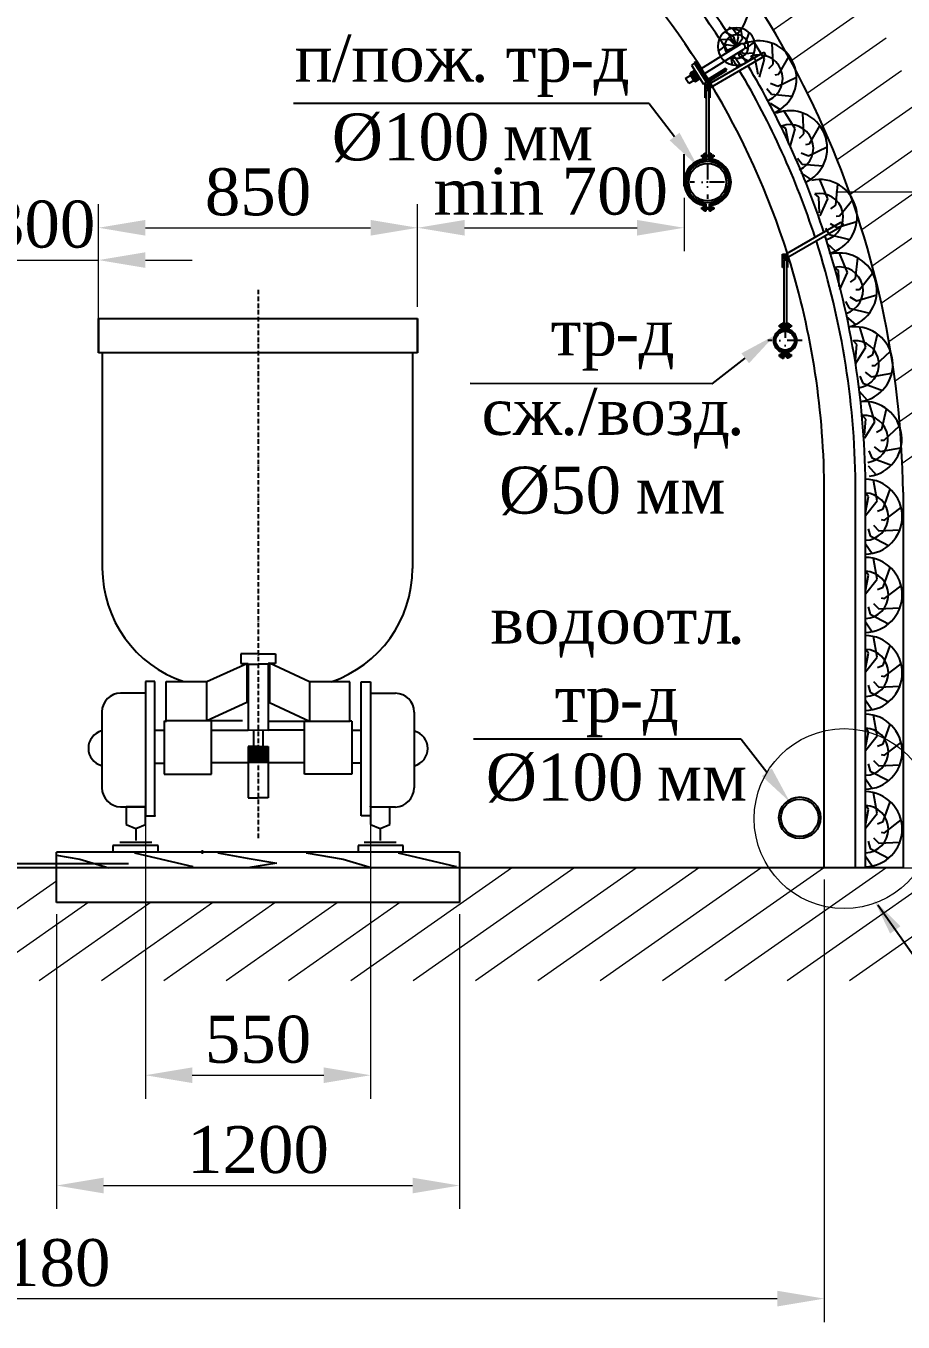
# Model space of a CAD drawing. Header units: millimetres. Extents: x -46762 to 217101, y -107409 to 31524.
# Drawn here: x 194957 to 197293, y -56833 to -53381 of the extents above; entities that cross this region are included whole.
import ezdxf

# ---------------------------------------------------------------- set-up
doc = ezdxf.new("R2010")
doc.units = ezdxf.units.MM
doc.linetypes.add('ACAD_ISO10W100', pattern=[18, 12, -3, 0, -3])
doc.linetypes.add('IRA2', pattern=[4, 2, -1, 0, -1])
for name, color, linetype in [('АП-112_22', 5, 'Continuous'), ('БЖБТ', 7, 'Continuous'), ('ВАГОН', 7, 'Continuous'), ('Д_Распорка', 7, 'Continuous'), ('Контур_112', 252, 'Continuous'), ('М16_Гайка_Конт', 7, 'Continuous'), ('М16_Планка', 7, 'Continuous'), ('ОСИ', 1, 'ACAD_ISO10W100'), ('РАЗМЕРЫ', 3, 'Continuous'), ('РЕЛЬС', 7, 'Continuous'), ('Ско_М16_СВП-22', 7, 'Continuous'), ('Уголок_63х63', 7, 'Continuous'), ('ШПАЛА', 252, 'Continuous')]:
    doc.layers.add(name, color=color, linetype=linetype)
doc.styles.get("Standard").update_dxf_attribs({"font": 'TIMES.TTF'})

msp = doc.modelspace()

# ---------------------------------------------------------------- hatches: boundary and pattern name
at = {"layer": 'М16_Гайка_Конт'}
h = msp.add_hatch(color=253, dxfattribs=at)
h.paths.add_polyline_path([(196747.48, -53517.66, -0.2671715), (196751.02, -53523.33), (196751.02, -53523.34), (196740.57, -53529.88), (196740.56, -53529.87, -0.2671715), (196737.01, -53524.2)])
h.paths.add_polyline_path([(196740.37, -53506.3, -0.1333621), (196747.48, -53517.66), (196737.01, -53524.2, -0.1333621), (196729.91, -53512.84)])
h.paths.add_polyline_path([(196736.81, -53500.62), (196736.82, -53500.63, -0.2671715), (196740.37, -53506.3), (196729.91, -53512.84, -0.2671715), (196726.36, -53507.17), (196726.36, -53507.16)])
h.paths.add_polyline_path([(196740.23, -53502.43), (196745.56, -53510.96), (196744.68, -53511.5, 0.0663872), (196740.37, -53506.3, 0.2671715), (196736.82, -53500.63)])
h.paths.add_polyline_path([(196745.56, -53510.96), (196750.89, -53519.48), (196751.02, -53523.33, 0.2671715), (196747.48, -53517.66, 0.0663872), (196744.68, -53511.5)])
h.paths.add_polyline_path([(196732.7, -53518.99, 0.0663872), (196737.01, -53524.2, 0.2671715), (196740.56, -53529.87), (196737.16, -53528.06), (196731.83, -53519.54)])
h.paths.add_polyline_path([(196726.36, -53507.17, 0.2671715), (196729.91, -53512.84, 0.0663872), (196732.7, -53518.99), (196731.83, -53519.54), (196726.5, -53511.02)])

# ---------------------------------------------------------------- linework, layer by layer
at = {"color": 7, "lineweight": 0}
for p, q in [((196947.14, -53391.23), (197158.44, -53243.27)), ((196994.39, -53474.42), (197204.92, -53327.01)), ((197038.58, -53559.76), (197248.6, -53412.7)), ((197079.64, -53647.28), (197289.44, -53500.38)), ((197117.53, -53737.03), (197327.38, -53590.09)), ((197152.15, -53829.07), (197362.37, -53681.87)), ((197183.41, -53923.46), (197394.31, -53775.78)), ((196709.98, -53839.16), (196709.98, -53981.26)), ((197114.58, -53823.1), (197925.24, -53823.1)), ((195150.25, -54129.45), (195150.25, -53856.26)), ((196000.25, -54129.45), (196000.25, -53856.26)), ((196000.25, -54129.45), (196000.25, -53856.26)), ((197211.18, -54020.29), (197423.12, -53871.89)), ((195150.25, -54220.13), (195150.25, -53942.29)), ((195275.25, -53918.76), (195875.25, -53918.76)), ((196125.25, -53918.76), (196584.98, -53918.76)), ((197235.32, -54119.67), (197448.66, -53970.29)), ((194850.29, -54004.79), (195150.25, -54004.79)), ((195275.25, -54004.79), (195400.25, -54004.79)), ((197255.63, -54221.73), (197470.81, -54071.06)), ((197271.9, -54326.61), (197489.39, -54174.33)), ((197283.87, -54434.51), (197504.21, -54280.23)), ((197291.21, -54545.65), (197515.03, -54388.93)), ((195275.25, -55492.08), (195275.25, -56237.97)), ((195875.25, -55492.54), (195875.25, -56237.97)), ((196984.64, -55923.1), (197523.35, -55545.89)), ((192693.35, -55623.1), (195038.65, -55623.1)), ((195038.65, -55623.1), (195038.65, -55715.81)), ((195822.2, -55923.1), (196250.64, -55623.1)), ((195988.26, -55923.1), (196416.7, -55623.1)), ((196111.85, -55715.81), (196111.85, -55623.1)), ((196111.85, -55623.1), (197293.35, -55623.1)), ((196154.32, -55923.1), (196582.77, -55623.1)), ((196320.39, -55923.1), (196748.83, -55623.1)), ((196486.45, -55923.1), (196914.89, -55623.1)), ((196652.51, -55923.1), (197080.96, -55623.1)), ((196818.58, -55923.1), (197247.02, -55623.1)), ((197114.58, -55623.1), (197925.24, -55623.1)), ((194659.75, -55923.1), (195038.65, -55657.8)), ((197083.33, -55654.35), (197083.33, -56832.87)), ((197150.7, -55923.1), (197523.35, -55662.17)), ((194825.82, -55923.1), (195121.86, -55715.81)), ((194991.88, -55923.1), (195287.92, -55715.81)), ((195038.65, -55715.81), (196111.85, -55715.81)), ((195157.94, -55923.1), (195453.98, -55715.81)), ((195324.01, -55923.1), (195620.05, -55715.81)), ((195490.07, -55923.1), (195786.11, -55715.81)), ((195656.13, -55923.1), (195952.17, -55715.81)), ((195038.65, -55747.06), (195038.65, -56531.75)), ((196111.85, -55747.06), (196111.85, -56531.75)), ((195400.25, -56175.47), (195750.25, -56175.47)), ((195163.65, -56469.25), (195986.85, -56469.25)), ((193028.33, -56770.37), (196958.33, -56770.37))]:
    msp.add_line(p, q, dxfattribs=at)
at = {"color": 7, "linetype": 'Continuous'}
for p, q in [((196919.35, -53453.4), (196776.36, -53536.03)), ((196924.66, -53462.02), (196779.26, -53546.04)), ((196765.78, -53572.49), (196765.78, -53536.5)), ((196765.78, -53536.5), (196778.99, -53536.5)), ((196766.8, -53544.28), (196769.6, -53539.43)), ((196769.6, -53549.12), (196766.8, -53544.28)), ((196769.6, -53539.43), (196775.19, -53539.43)), ((196775.19, -53549.12), (196769.6, -53549.12)), ((196775.19, -53539.43), (196777.99, -53544.28)), ((196777.99, -53544.28), (196775.19, -53549.12)), ((196778.99, -53536.5), (196778.99, -53572.6)), ((196769.49, -53572.49), (196765.78, -53572.49)), ((196778.99, -53572.6), (196775.69, -53572.6)), ((197126.06, -53905.6), (196983.07, -53988.23)), ((197131.37, -53914.22), (196985.97, -53998.24)), ((196972.49, -54024.69), (196972.49, -53988.69)), ((196972.49, -53988.69), (196985.7, -53988.69)), ((196973.51, -53996.48), (196976.31, -53991.63)), ((196976.31, -54001.32), (196973.51, -53996.48)), ((196976.31, -53991.63), (196981.9, -53991.63)), ((196981.9, -54001.32), (196976.31, -54001.32)), ((196981.9, -53991.63), (196984.7, -53996.48)), ((196984.7, -53996.48), (196981.9, -54001.32)), ((196985.7, -53988.69), (196985.7, -54024.8)), ((196976.2, -54024.69), (196972.49, -54024.69)), ((196985.7, -54024.8), (196982.4, -54024.8))]:
    msp.add_line(p, q, dxfattribs=at)
at = {"color": 7}
for p, q in [((196769.49, -53736.53), (196769.49, -53552.33)), ((196769.49, -53552.33), (196775.69, -53552.33)), ((196775.69, -53552.33), (196775.69, -53736.53)), ((196616.89, -53588.17), (195669.7, -53587.63)), ((196616.89, -53588.17), (196684.77, -53675.87)), ((196757.15, -53730.25), (196757.15, -53725.53)), ((196757.15, -53725.53), (196788.89, -53725.53)), ((196788.89, -53730.25), (196757.15, -53730.25)), ((196760.5, -53733.2), (196760.5, -53723.36)), ((196760.5, -53723.36), (196764.25, -53723.36)), ((196764.25, -53733.2), (196760.5, -53733.2)), ((196764.25, -53723.36), (196764.25, -53733.2)), ((196764.62, -53739.55), (196764.62, -53720.47)), ((196764.62, -53720.47), (196767.9, -53720.47)), ((196767.9, -53739.55), (196764.62, -53739.55)), ((196767.9, -53720.47), (196767.9, -53739.55)), ((196775.69, -53736.53), (196769.49, -53736.53)), ((196777.77, -53739.35), (196777.77, -53720.27)), ((196777.77, -53720.27), (196781.05, -53720.27)), ((196781.05, -53739.35), (196777.77, -53739.35)), ((196781.05, -53720.27), (196781.05, -53739.35)), ((196781.2, -53733.2), (196781.2, -53723.36)), ((196781.2, -53723.36), (196784.95, -53723.36)), ((196784.95, -53733.2), (196781.2, -53733.2)), ((196784.95, -53723.36), (196784.95, -53733.2)), ((196788.89, -53725.53), (196788.89, -53730.25)), ((196757.15, -53869.25), (196757.15, -53864.53)), ((196757.15, -53864.53), (196788.89, -53864.53)), ((196788.89, -53869.25), (196757.15, -53869.25)), ((196760.5, -53872.2), (196760.5, -53862.36)), ((196760.5, -53862.36), (196764.25, -53862.36)), ((196764.25, -53872.2), (196760.5, -53872.2)), ((196764.25, -53862.36), (196764.25, -53872.2)), ((196764.62, -53874.26), (196764.62, -53855.18)), ((196764.62, -53855.18), (196767.9, -53855.18)), ((196764.62, -53874.66), (196764.62, -53855.58)), ((196767.9, -53874.26), (196764.62, -53874.26)), ((196767.9, -53874.66), (196764.62, -53874.66)), ((196767.9, -53855.18), (196767.9, -53874.26)), ((196767.9, -53855.58), (196767.9, -53874.66)), ((196777.77, -53874.45), (196777.77, -53855.37)), ((196777.77, -53855.37), (196781.05, -53855.37)), ((196781.05, -53874.45), (196777.77, -53874.45)), ((196781.05, -53855.37), (196781.05, -53874.45)), ((196781.2, -53872.2), (196781.2, -53862.36)), ((196781.2, -53862.36), (196784.95, -53862.36)), ((196784.95, -53872.2), (196781.2, -53872.2)), ((196784.95, -53862.36), (196784.95, -53872.2)), ((196788.89, -53864.53), (196788.89, -53869.25)), ((196976.2, -54188.73), (196976.2, -54004.53)), ((196976.2, -54004.53), (196982.4, -54004.53)), ((196982.4, -54004.53), (196982.4, -54188.73)), ((196963.86, -54182.45), (196963.86, -54177.73)), ((196963.86, -54177.73), (196995.6, -54177.73)), ((196995.6, -54182.45), (196963.86, -54182.45)), ((196967.21, -54185.4), (196967.21, -54175.56)), ((196967.21, -54175.56), (196970.96, -54175.56)), ((196970.96, -54185.4), (196967.21, -54185.4)), ((196970.96, -54175.56), (196970.96, -54185.4)), ((196971.33, -54191.75), (196971.33, -54172.67)), ((196971.33, -54172.67), (196974.61, -54172.67)), ((196974.61, -54172.67), (196974.61, -54191.75)), ((196982.4, -54188.73), (196976.2, -54188.73)), ((196984.48, -54191.55), (196984.48, -54172.47)), ((196984.48, -54172.47), (196987.76, -54172.47)), ((196987.76, -54172.47), (196987.76, -54191.55)), ((196987.91, -54185.4), (196987.91, -54175.56)), ((196987.91, -54175.56), (196991.66, -54175.56)), ((196991.66, -54185.4), (196987.91, -54185.4)), ((196991.66, -54175.56), (196991.66, -54185.4)), ((196995.6, -54177.73), (196995.6, -54182.45)), ((196974.61, -54191.75), (196971.33, -54191.75)), ((196987.76, -54191.55), (196984.48, -54191.55)), ((196963.86, -54261.23), (196963.86, -54256.51)), ((196963.86, -54256.51), (196995.6, -54256.51)), ((196967.21, -54264.19), (196967.21, -54254.34)), ((196967.21, -54254.34), (196970.96, -54254.34)), ((196970.96, -54254.34), (196970.96, -54264.19)), ((196971.33, -54266.25), (196971.33, -54247.16)), ((196971.33, -54247.16), (196974.61, -54247.16)), ((196971.33, -54266.64), (196971.33, -54247.56)), ((196974.61, -54247.16), (196974.61, -54266.25)), ((196974.61, -54247.56), (196974.61, -54266.64)), ((196984.48, -54266.43), (196984.48, -54247.35)), ((196984.48, -54247.35), (196987.76, -54247.35)), ((196987.76, -54247.35), (196987.76, -54266.43)), ((196987.91, -54264.19), (196987.91, -54254.34)), ((196987.91, -54254.34), (196991.66, -54254.34)), ((196991.66, -54254.34), (196991.66, -54264.19)), ((196995.6, -54256.51), (196995.6, -54261.23)), ((196785.15, -54334.16), (196872.84, -54266.28)), ((196995.6, -54261.23), (196963.86, -54261.23)), ((196970.96, -54264.19), (196967.21, -54264.19)), ((196974.61, -54266.25), (196971.33, -54266.25)), ((196974.61, -54266.64), (196971.33, -54266.64)), ((196987.76, -54266.43), (196984.48, -54266.43)), ((196991.66, -54264.19), (196987.91, -54264.19)), ((196785.15, -54334.16), (196140.07, -54333.63)), ((195601.94, -55257.36), (195549.14, -55256.6)), ((196862.49, -55280.95), (196148.96, -55280.54)), ((196862.49, -55280.95), (196930.37, -55368.64)), ((197622.37, -56283.9), (197225.86, -55722.63))]:
    msp.add_line(p, q, dxfattribs=at)
at = {"color": 7, "linetype": 'IRA2', "ltscale": 20}
for p, q in [((196772.56, -53749.94), (196772.56, -53841.57)), ((196818.1, -53797.21), (196726.41, -53797.21)), ((196774.23, -53797.21), (196770.9, -53797.21)), ((196772.56, -53798.87), (196772.56, -53795.54)), ((196979.27, -54172.05), (196979.27, -54263.68)), ((197024.81, -54219.31), (196933.12, -54219.31)), ((196980.94, -54249.4), (196977.6, -54249.4)), ((196979.27, -54251.07), (196979.27, -54247.74))]:
    msp.add_line(p, q, dxfattribs=at)
at = {"color": 0}
msp.add_line((194751.44, -55611.61), (195230.42, -55611.61), dxfattribs=at)
msp.add_lwpolyline([(196759.12, -53502.47), (196758.34, -53502.96)])
at = {"color": 7, "linetype": 'Continuous'}
for centre, radius in [((196772.39, -53543.88), 5.73), ((196772.39, -53543.88), 2.34), ((196979.1, -53996.08), 5.73), ((196979.1, -53996.08), 2.34)]:
    msp.add_circle(centre, radius, dxfattribs=at)
at = {"color": 7}
for centre, radius in [((196772.56, -53797.21), 55.39), ((196772.56, -53797.21), 49.98), ((196979.27, -54219.31), 27.69), ((196979.27, -54219.31), 24.99), ((197018.16, -55489.98), 55.39), ((197018.16, -55489.98), 49.98)]:
    msp.add_circle(centre, radius, dxfattribs=at)
at = {"color": 7, "lineweight": 0}
msp.add_circle((197136.28, -55492.17), 239.55, dxfattribs=at)
at = {"color": 7}
for centre, radius, start, end in [((196921.78, -53457.84), 5.06, 301.44703, 118.59664), ((196772.56, -53797.21), 62.59, 97.2932, 262.7068), ((196772.56, -53797.21), 58.74, 97.77432, 262.22568), ((196772.56, -53797.21), 58.74, 277.99257, 81.68667), ((196772.56, -53797.21), 62.59, 277.79844, 82.20156), ((197128.49, -53910.04), 5.06, 301.44703, 118.59664), ((196979.27, -54219.31), 31.29, 104.70805, 255.29195), ((196979.27, -54219.31), 31.29, 285.74624, 74.25376), ((196979.27, -54219.31), 29.37, 105.69659, 254.30341), ((196979.27, -54219.31), 29.37, 286.80845, 73.19155)]:
    msp.add_arc(centre, radius, start, end, dxfattribs=at)
for points in [[(196697.95, -53665.67), (196671.59, -53686.07), (196745.98, -53754.94)], [(196862.64, -54253.1), (196883.05, -54279.46), (196951.92, -54205.07)], [(196943.55, -55358.44), (196917.19, -55378.85), (196991.58, -55447.72)], [(197258.91, -55798.3), (197286.14, -55779.07), (197214.83, -55707.01)]]:
    msp.add_solid(points, dxfattribs=at)
at = {"color": 7, "lineweight": 0}
for points in [[(195275.25, -53897.93), (195275.25, -53939.6), (195150.25, -53918.76)], [(195875.25, -53897.93), (195875.25, -53939.6), (196000.25, -53918.76)], [(196125.25, -53897.93), (196125.25, -53939.6), (196000.25, -53918.76)], [(196584.98, -53897.93), (196584.98, -53939.6), (196709.98, -53918.76)], [(195275.25, -53983.96), (195275.25, -54025.62), (195150.25, -54004.79)], [(195400.25, -56154.64), (195400.25, -56196.3), (195275.25, -56175.47)], [(195750.25, -56154.64), (195750.25, -56196.3), (195875.25, -56175.47)], [(195163.65, -56448.42), (195163.65, -56490.09), (195038.65, -56469.25)], [(195986.85, -56448.42), (195986.85, -56490.09), (196111.85, -56469.25)], [(196958.33, -56749.54), (196958.33, -56791.21), (197083.33, -56770.37)]]:
    msp.add_solid(points, dxfattribs=at)
at = {"layer": 'АП-112_22', "color": 7}
for p, q in [((197083.33, -55623.1), (197083.33, -54623.1)), ((197166.8, -55623.1), (197166.8, -54623.1)), ((197193.25, -55623.1), (197193.25, -54623.1)), ((197193.25, -55623.1), (197083.33, -55623.1))]:
    msp.add_line(p, q, dxfattribs=at)
for radius, start, end in [(2193.47, 32.31488, 44.67249), (2219.91, 32.31138, 44.67812), (2110, 17.54543, 44.6538), (2193.47, 31.04357, 31.89694), (2219.91, 31.03133, 31.89842), (2219.91, 18.17237, 30.77023), (2193.47, 18.02742, 30.77925), (2219.91, 0, 17.90541), (2193.47, 0, 17.7571), (2110, 0, 17.26389)]:
    msp.add_arc((194973.33, -54623.1), radius, start, end, dxfattribs=at)
at = {"layer": 'БЖБТ', "color": 7, "lineweight": 25}
msp.add_line((196709.98, -53807.91), (196709.98, -53723.1), dxfattribs=at)
at = {"layer": 'ВАГОН', "color": 7}
for p, q in [((195150.25, -54160.7), (195150.25, -54250.92)), ((195150.25, -54251.38), (195150.25, -54160.7)), ((195150.25, -54160.7), (196000.25, -54160.7)), ((196000.25, -54160.7), (196000.25, -54251.38)), ((196000.25, -54251.38), (196000.25, -54161.16)), ((196000.25, -54251.38), (195150.25, -54251.38)), ((195160.52, -54250.92), (195160.52, -54825.5)), ((195986.6, -54251.38), (195986.6, -54825.96)), ((195438.5, -55127.27), (195545.58, -55079.4)), ((195575.77, -55053.73), (195529.52, -55053.73)), ((195529.52, -55053.73), (195529.52, -55079.4)), ((195529.52, -55079.4), (195549.14, -55079.4)), ((195545.58, -55078.46), (195545.58, -55183.16)), ((195549.14, -55079.4), (195549.14, -55257.36)), ((195549.14, -55081.11), (195575.77, -55081.11)), ((195575.31, -55053.73), (195621.56, -55053.73)), ((195601.94, -55081.11), (195575.31, -55081.11)), ((195621.56, -55079.4), (195601.94, -55079.4)), ((195601.94, -55079.4), (195601.94, -55257.36)), ((195712, -55127.73), (195605.49, -55078.46)), ((195605.49, -55078.46), (195605.49, -55183.16)), ((195621.56, -55053.73), (195621.56, -55079.4)), ((195300.24, -55127.27), (195275.25, -55127.27)), ((195275.25, -55127.27), (195275.25, -55484.46)), ((195300.45, -55484.46), (195300.45, -55127.27)), ((195330.7, -55127.27), (195438.5, -55127.27)), ((195330.7, -55231.96), (195330.7, -55127.27)), ((195437.83, -55127.27), (195437.83, -55232.4)), ((195819.8, -55127.73), (195712, -55127.73)), ((195712.66, -55127.73), (195712.66, -55232.87)), ((195819.8, -55232.43), (195819.8, -55127.73)), ((195850.05, -55484.92), (195850.05, -55127.73)), ((195850.26, -55127.73), (195875.25, -55127.73)), ((195875.25, -55127.73), (195875.25, -55484.92)), ((195275.25, -55158.06), (195209.31, -55158.06)), ((195545.58, -55183.16), (195438.5, -55231.96)), ((195605.49, -55183.16), (195712, -55232.43)), ((195875.25, -55158.52), (195941.18, -55158.52)), ((195159.31, -55208.06), (195159.31, -55409.83)), ((195991.18, -55208.52), (195991.18, -55410.29)), ((195300.01, -55256.9), (195325.24, -55256.9)), ((195325.63, -55232.32), (195331.06, -55232.32)), ((195325.66, -55231.96), (195325.66, -55373.61)), ((195533.7, -55231.96), (195330.7, -55231.96)), ((195451.67, -55373.61), (195451.67, -55231.96)), ((195453.63, -55256.6), (195549.14, -55256.6)), ((195563.15, -55257.36), (195563.15, -55301.86)), ((195587.92, -55257.36), (195587.92, -55301.86)), ((195601.94, -55232.43), (195819.8, -55232.43)), ((195696.87, -55257.06), (195601.94, -55257.06)), ((195698.83, -55374.07), (195698.83, -55232.43)), ((195825.37, -55232.64), (195819.88, -55232.64)), ((195824.84, -55232.43), (195824.84, -55374.07)), ((195850.48, -55257.36), (195825.26, -55257.36)), ((195575.77, -55300.14), (195549.14, -55300.14)), ((195549.14, -55300.14), (195549.14, -55437.04)), ((195575.31, -55300.14), (195601.94, -55300.14)), ((195601.94, -55300.14), (195601.94, -55437.04)), ((195300.01, -55344.17), (195325.24, -55344.17)), ((195453.63, -55342.81), (195549.14, -55342.81)), ((195696.87, -55343.28), (195601.94, -55343.28)), ((195850.48, -55344.64), (195825.26, -55344.64)), ((195325.66, -55373.61), (195451.67, -55373.61)), ((195824.84, -55374.07), (195698.83, -55374.07)), ((195209.31, -55460.83), (195275.25, -55460.83)), ((195549.14, -55437.04), (195575.77, -55437.04)), ((195601.94, -55437.04), (195575.31, -55437.04)), ((195941.18, -55461.29), (195875.25, -55461.29)), ((195275.25, -55484.46), (195300.45, -55484.46)), ((195875.25, -55484.92), (195850.05, -55484.92))]:
    msp.add_line(p, q, dxfattribs=at)
for centre, radius, start, end in [((195478.96, -54825.5), 318.44, 180, 251.37652), ((195668.16, -54825.96), 318.44, 288.62348, 0), ((195209.31, -55208.06), 50, 90, 180), ((195941.18, -55208.52), 50, 0, 90), ((195171.25, -55304.81), 47.94, 105.46233, 254.53767), ((195979.25, -55305.28), 47.94, 285.46233, 74.53767), ((195211.06, -55409.1), 51.75, 180.80202, 268.06345), ((195939.43, -55409.57), 51.75, 271.93655, 359.19798)]:
    msp.add_arc(centre, radius, start, end, dxfattribs=at)
for p in [(195275.25, -55459.83), (195875.25, -55460.29), (195300.45, -55484.46)]:
    msp.add_point(p, dxfattribs=at)
for points in [[(195550.47, -55301.86), (195577.1, -55301.86), (195550.47, -55344.64), (195577.1, -55344.64)], [(195601.94, -55301.86), (195575.31, -55301.86), (195601.94, -55344.64), (195575.31, -55344.64)]]:
    msp.add_solid(points, dxfattribs=at)
at = {"layer": 'Д_Распорка', "color": 7}
for p, q in [((196828.95, -53384.53), (196859.25, -53393.36)), ((196854.78, -53409.76), (196838.32, -53387.26)), ((196866.05, -53414.91), (196861.53, -53387.4)), ((196830.59, -53417.24), (196802.74, -53418.61)), ((196842.55, -53410.22), (196817.77, -53397.42)), ((196849.63, -53435.96), (196830.59, -53417.24)), ((196849.63, -53435.96), (196842.55, -53410.22)), ((196849.63, -53435.96), (196854.78, -53409.76)), ((196849.63, -53435.96), (196866.05, -53414.91)), ((196866.53, -53428.81), (196874.22, -53425.56)), ((196874.22, -53425.56), (196883.64, -53399.32)), ((196875.92, -53440.6), (196898.1, -53423.71)), ((196924.24, -53469.72), (196894.93, -53422.28)), ((196947.44, -53483.2), (196944.9, -53427.49)), ((196823.33, -53431.32), (196801.15, -53448.22)), ((196825.04, -53446.37), (196822.51, -53453.39)), ((196849.63, -53435.96), (196823.33, -53431.32)), ((196849.63, -53435.96), (196825.04, -53446.37)), ((196834.48, -53464.78), (196837.73, -53484.52)), ((196844.61, -53458.45), (196843.81, -53462.02)), ((196843.81, -53462.02), (196859.69, -53484.94)), ((196849.63, -53435.96), (196848.91, -53436.89)), ((196849.63, -53435.96), (196849.51, -53436.51)), ((196849.63, -53435.96), (196851.97, -53434.97)), ((196849.63, -53435.96), (196849.74, -53436.37)), ((196849.63, -53435.96), (196849.92, -53436.25)), ((196849.63, -53435.96), (196850.22, -53436.07)), ((196854.17, -53452.47), (196856.71, -53461.71)), ((196856.71, -53461.71), (196881.48, -53474.5)), ((196861.66, -53447.78), (196868.67, -53454.68)), ((196868.67, -53454.68), (196896.52, -53453.32)), ((196871.8, -53439.88), (196875.92, -53440.6)), ((196899.47, -53468.78), (196887.68, -53461.56)), ((196962.04, -53509.73), (196990.21, -53461.6)), ((196907.71, -53510.23), (196899.47, -53468.78)), ((196910.81, -53517.79), (196924.24, -53469.72)), ((196936.13, -53494.62), (196947.44, -53483.2)), ((196940.35, -53533.56), (196959.34, -53541.29)), ((196953.08, -53511.69), (196962.04, -53509.73)), ((196959.34, -53541.29), (197009.81, -53517.57)), ((196930.32, -53547.57), (196942.56, -53563.38)), ((196942.56, -53563.38), (196998.12, -53568.2)), ((196939.26, -53586.93), (196965.76, -53604.08)), ((197005.9, -53655.48), (196976.6, -53608.04)), ((197029.1, -53668.96), (197026.57, -53613.25)), ((196981.14, -53654.54), (196969.34, -53647.32)), ((196989.37, -53695.99), (196981.14, -53654.54)), ((196992.48, -53703.55), (197005.9, -53655.48)), ((197017.8, -53680.38), (197029.1, -53668.96)), ((197043.7, -53695.49), (197071.87, -53647.36)), ((197034.75, -53697.45), (197043.7, -53695.49)), ((197041, -53727.04), (197091.47, -53703.33)), ((197011.98, -53733.32), (197024.23, -53749.14)), ((197022.02, -53719.32), (197041, -53727.04)), ((197020.93, -53772.69), (197047.42, -53789.84)), ((197024.23, -53749.14), (197079.78, -53753.95)), ((197092.96, -53841.63), (197071.23, -53790.27)), ((197113.83, -53858.49), (197119.82, -53803.04)), ((197068.63, -53836.92), (197058.07, -53827.99)), ((197070.44, -53879.15), (197068.63, -53836.92)), ((197072.36, -53887.09), (197092.96, -53841.63)), ((197124.22, -53886.94), (197159.4, -53843.66)), ((197100.92, -53868.05), (197113.83, -53858.49)), ((197099.15, -53907.18), (197116.74, -53917.71)), ((197115.07, -53887.51), (197124.22, -53886.94)), ((197116.74, -53917.71), (197170.24, -53901.97)), ((197087.1, -53919.49), (197096.79, -53936.99)), ((197096.79, -53936.99), (197150.96, -53950.22)), ((197089.94, -53959.76), (197113.51, -53980.75)), ((197145.73, -54037.43), (197124, -53986.07)), ((197166.6, -54054.29), (197172.59, -53998.84)), ((197121.39, -54032.72), (197110.84, -54023.79)), ((197123.21, -54074.95), (197121.39, -54032.72)), ((197125.13, -54082.89), (197145.73, -54037.43)), ((197176.99, -54082.73), (197212.16, -54039.46)), ((197153.68, -54063.85), (197166.6, -54054.29)), ((197167.84, -54083.31), (197176.99, -54082.73)), ((197139.87, -54115.29), (197149.56, -54132.79)), ((197151.92, -54102.98), (197169.5, -54113.51)), ((197169.5, -54113.51), (197223, -54097.77)), ((197142.7, -54155.56), (197166.27, -54176.55)), ((197149.56, -54132.79), (197203.73, -54146.02)), ((197193.8, -54237.05), (197178.46, -54183.43)), ((197170.22, -54229.42), (197160.82, -54219.28)), ((197212.47, -54256.31), (197225.14, -54202.01)), ((197166.9, -54271.56), (197170.22, -54229.42)), ((197167.84, -54279.67), (197193.8, -54237.05)), ((197198.49, -54264.24), (197212.47, -54256.31)), ((197219.33, -54285.81), (197259.5, -54247.13)), ((197210.18, -54285.27), (197219.33, -54285.81)), ((197178.54, -54313.62), (197186.03, -54332.17)), ((197191.99, -54302.86), (197208.17, -54315.45)), ((197208.17, -54315.45), (197263.18, -54306.32)), ((197176.47, -54353.94), (197197.32, -54377.63)), ((197186.03, -54332.17), (197238.2, -54351.87)), ((197217.7, -54435.91), (197202.36, -54382.29)), ((197194.12, -54428.28), (197184.73, -54418.14)), ((197190.8, -54470.42), (197194.12, -54428.28)), ((197236.38, -54455.17), (197249.05, -54400.87)), ((197191.74, -54478.53), (197217.7, -54435.91)), ((197222.4, -54463.1), (197236.38, -54455.17)), ((197243.24, -54484.67), (197283.4, -54445.99)), ((197234.08, -54484.13), (197243.24, -54484.67)), ((197202.44, -54512.48), (197209.94, -54531.03)), ((197209.94, -54531.03), (197262.11, -54550.73)), ((197215.9, -54501.72), (197232.08, -54514.31)), ((197232.08, -54514.31), (197287.09, -54505.18)), ((197200.37, -54552.8), (197221.22, -54576.49)), ((197223.96, -54645.97), (197214.91, -54590.94)), ((197201.42, -54635.67), (197193.26, -54624.51)), ((197193.26, -54677.14), (197201.42, -54635.67)), ((197240.29, -54667.26), (197259.14, -54614.78)), ((197193.26, -54685.31), (197223.96, -54645.97)), ((197225.48, -54673.52), (197240.29, -54667.26)), ((197243.7, -54697.35), (197288.06, -54663.56)), ((197234.67, -54695.76), (197243.7, -54697.35)), ((197199.96, -54720.27), (197205.27, -54739.56)), ((197205.27, -54739.56), (197254.82, -54765.15)), ((197214.57, -54711.14), (197229.19, -54725.5)), ((197229.19, -54725.5), (197284.89, -54722.78)), ((197193.26, -54760.08), (197211.23, -54786.02)), ((197223.96, -54854.32), (197214.91, -54799.29)), ((197201.42, -54844.02), (197193.26, -54832.86)), ((197193.26, -54885.49), (197201.42, -54844.02)), ((197240.29, -54875.61), (197259.14, -54823.13)), ((197193.26, -54893.67), (197223.96, -54854.32)), ((197225.48, -54881.87), (197240.29, -54875.61)), ((197243.7, -54905.7), (197288.06, -54871.91)), ((197234.67, -54904.11), (197243.7, -54905.7)), ((197199.96, -54928.62), (197205.27, -54947.91)), ((197205.27, -54947.91), (197254.82, -54973.5)), ((197214.57, -54919.49), (197229.19, -54933.85)), ((197229.19, -54933.85), (197284.89, -54931.13)), ((197193.26, -54968.43), (197211.23, -54994.37)), ((197223.96, -55062.23), (197214.91, -55007.21)), ((197201.42, -55051.94), (197193.26, -55040.78)), ((197193.26, -55093.41), (197201.42, -55051.94)), ((197240.29, -55083.53), (197259.14, -55031.04)), ((197193.26, -55101.58), (197223.96, -55062.23)), ((197225.48, -55089.79), (197240.29, -55083.53)), ((197243.7, -55113.62), (197288.06, -55079.83)), ((197234.67, -55112.02), (197243.7, -55113.62)), ((197199.96, -55136.54), (197205.27, -55155.82)), ((197205.27, -55155.82), (197254.82, -55181.41)), ((197214.57, -55127.4), (197229.19, -55141.77)), ((197229.19, -55141.77), (197284.89, -55139.05)), ((197193.26, -55176.35), (197211.23, -55202.29)), ((197223.96, -55271.84), (197214.91, -55216.81)), ((197201.42, -55261.54), (197193.26, -55250.39)), ((197240.29, -55293.13), (197259.14, -55240.65)), ((197193.26, -55303.02), (197201.42, -55261.54)), ((197193.26, -55311.19), (197223.96, -55271.84)), ((197225.48, -55299.4), (197240.29, -55293.13)), ((197243.7, -55323.22), (197288.06, -55289.43)), ((197234.67, -55321.63), (197243.7, -55323.22)), ((197199.96, -55346.14), (197205.27, -55365.43)), ((197214.57, -55337.01), (197229.19, -55351.38)), ((197229.19, -55351.38), (197284.89, -55348.65)), ((197193.26, -55385.95), (197211.23, -55411.89)), ((197205.27, -55365.43), (197254.82, -55391.02)), ((197223.96, -55478.25), (197214.91, -55423.22)), ((197201.42, -55467.95), (197193.26, -55456.79)), ((197240.29, -55499.54), (197259.14, -55447.06)), ((197193.26, -55509.42), (197201.42, -55467.95)), ((197193.26, -55517.59), (197223.96, -55478.25)), ((197225.48, -55505.8), (197240.29, -55499.54)), ((197243.7, -55529.63), (197288.06, -55495.84)), ((197234.67, -55528.04), (197243.7, -55529.63)), ((197199.96, -55552.55), (197205.27, -55571.84)), ((197214.57, -55543.42), (197229.19, -55557.78)), ((197229.19, -55557.78), (197284.89, -55555.06)), ((197193.26, -55592.36), (197211.23, -55618.3)), ((197205.27, -55571.84), (197254.82, -55597.43))]:
    msp.add_line(p, q, dxfattribs=at)
for centre, radius, start, end in [((196781.93, -53329.95), 100, 310.27026, 127.80706), ((196849.63, -53435.96), 50, 90, 270), ((196849.63, -53435.96), 50, 270, 90), ((196849.63, -53435.96), 31.48, 90, 212.75249), ((196849.63, -53435.96), 31.48, 270, 90), ((196909.87, -53521.16), 100, 293.59505, 111.13185), ((196849.63, -53435.96), 31.48, 243.42053, 270), ((196909.87, -53521.16), 62.96, 294.31976, 110.40715), ((196991.54, -53706.91), 100, 293.59505, 111.13185), ((196991.54, -53706.91), 62.96, 294.31976, 110.40715), ((197070.92, -53890.27), 100, 284.8257, 102.3625), ((197070.92, -53890.27), 62.96, 285.55041, 101.63779), ((197123.69, -54086.07), 100, 284.8257, 102.3625), ((197123.69, -54086.07), 62.96, 285.55041, 101.63779), ((197166.02, -54282.66), 100, 277.85762, 95.39442), ((197166.02, -54282.66), 62.96, 278.58233, 94.66971), ((197189.93, -54481.52), 100, 277.85762, 95.39442), ((197189.93, -54481.52), 62.96, 278.58233, 94.66971), ((197191.11, -54688.07), 100, 271.23161, 88.76841), ((197191.11, -54688.07), 62.96, 271.95632, 88.04371), ((197191.11, -54896.42), 100, 271.23161, 88.76841), ((197191.11, -54896.42), 62.96, 271.95632, 88.04371), ((197191.11, -55104.33), 100, 271.23161, 88.76841), ((197191.11, -55104.33), 62.96, 271.95632, 88.04371), ((197191.11, -55313.94), 100, 271.23161, 88.76841), ((197191.11, -55313.94), 62.96, 271.95632, 88.04371), ((197191.11, -55520.35), 100, 271.23161, 88.76841), ((197191.11, -55520.35), 62.96, 271.95632, 88.04371)]:
    msp.add_arc(centre, radius, start, end, dxfattribs=at)
at = {"layer": 'Контур_112', "color": 7}
for p, q in [((197293.35, -54623.1), (197293.35, -55623.1)), ((197293.35, -55623.1), (192793.42, -55623.1))]:
    msp.add_line(p, q, dxfattribs=at)
msp.add_arc((194822.76, -54652.86), 2470.77, 0.6902, 47.11114, dxfattribs=at)
at = {"layer": 'М16_Гайка_Конт'}
for p, q in [((196736.81, -53500.62), (196726.36, -53507.16)), ((196726.36, -53507.16), (196726.5, -53511.02)), ((196726.5, -53511.02), (196737.16, -53528.06)), ((196726.5, -53511.02), (196737.16, -53528.06)), ((196729.91, -53512.84), (196740.37, -53506.3)), ((196732.7, -53518.99), (196731.83, -53519.54)), ((196736.81, -53500.62), (196740.23, -53502.43)), ((196737.01, -53524.2), (196747.48, -53517.66)), ((196740.57, -53529.88), (196737.16, -53528.06)), ((196740.23, -53502.43), (196750.89, -53519.48)), ((196740.23, -53502.43), (196750.89, -53519.48)), ((196740.57, -53529.88), (196751.02, -53523.34)), ((196745.56, -53510.96), (196744.68, -53511.5)), ((196751.02, -53523.34), (196750.89, -53519.48))]:
    msp.add_line(p, q, dxfattribs=at)
for centre, radius, start, end in [((196733.06, -53506.92), 6.71, 182.10459, 241.93827), ((196754.38, -53505.44), 25.57, 196.82891, 227.21395), ((196733.67, -53506.54), 6.71, 2.10459, 62.04893), ((196743.71, -53523.96), 6.71, 182.10459, 241.93827), ((196723, -53525.06), 25.57, 16.82891, 47.21395), ((196744.32, -53523.58), 6.71, 1.99392, 61.93827)]:
    msp.add_arc(centre, radius, start, end, dxfattribs=at)
at = {"layer": 'М16_Планка', "color": 7}
for p, q in [((196738.11, -53480.19), (196729.63, -53485.49)), ((196729.63, -53485.49), (196761.45, -53536.36)), ((196769.93, -53531.06), (196738.11, -53480.19)), ((196761.45, -53536.36), (196769.93, -53531.06))]:
    msp.add_line(p, q, dxfattribs=at)
at = {"layer": 'ОСИ', "color": 7}
msp.add_line((195575.25, -54083.86), (195575.25, -55546.51), dxfattribs=at)
at = {"layer": 'РАЗМЕРЫ', "color": 7}
msp.add_point((195275.25, -55460.83), dxfattribs=at)
at = {"layer": 'РЕЛЬС', "color": 7, "linetype": 'Continuous'}
for p, q in [((195275.25, -55460.83), (195224.06, -55460.83)), ((195224.06, -55460.83), (195224.06, -55507.71)), ((195275.25, -55507.71), (195275.25, -55460.83)), ((195926.44, -55461.29), (195875.25, -55461.29)), ((195875.25, -55461.29), (195875.25, -55508.17)), ((195926.44, -55508.17), (195926.44, -55461.29)), ((195224.06, -55507.71), (195249.65, -55518.12)), ((195249.65, -55518.12), (195275.25, -55507.71)), ((195249.65, -55518.92), (195249.65, -55550.18)), ((195875.25, -55508.17), (195900.84, -55518.59)), ((195900.84, -55518.59), (195926.44, -55508.17)), ((195900.84, -55518.92), (195900.84, -55550.18)), ((195309.25, -55563.47), (195188.93, -55563.47)), ((195188.93, -55563.47), (195188.93, -55580.71)), ((195292.31, -55555.39), (195207, -55555.39)), ((195309.25, -55580.71), (195309.25, -55563.47)), ((195961.85, -55563.47), (195841.53, -55563.47)), ((195841.53, -55563.47), (195841.53, -55580.71)), ((195943.5, -55555.39), (195858.19, -55555.39)), ((195961.85, -55580.71), (195961.85, -55563.47))]:
    msp.add_line(p, q, dxfattribs=at)
at = {"layer": 'Ско_М16_СВП-22'}
for p, q in [((196754.88, -53495.69), (196860.28, -53429.77)), ((196763.37, -53509.25), (196868.76, -53443.34))]:
    msp.add_line(p, q, dxfattribs=at)
at = {"layer": 'Ско_М16_СВП-22', "color": 7}
for p, q in [((196714.24, -53521.11), (196727.58, -53512.76)), ((196722.72, -53534.67), (196714.24, -53521.11)), ((196719.2, -53527.44), (196718.48, -53527.89)), ((196736.07, -53526.33), (196722.72, -53534.67))]:
    msp.add_line(p, q, dxfattribs=at)
at = {"layer": 'Ско_М16_СВП-22'}
msp.add_arc((196864.52, -53436.56), 8, 302.02141, 122.02141, dxfattribs=at)
at = {"layer": 'Уголок_63х63'}
for p, q in [((196737.35, -53478.97), (196740.15, -53477.22)), ((196770.76, -53532.39), (196737.35, -53478.97)), ((196747.63, -53484.1), (196738.34, -53480.55)), ((196744.84, -53479.63), (196739.54, -53477.61)), ((196750.43, -53488.56), (196741.13, -53485.01)), ((196768.95, -53518.19), (196743.87, -53478.08)), ((196753.22, -53493.03), (196743.92, -53489.48)), ((196756.01, -53497.5), (196746.71, -53493.94)), ((196758.8, -53501.96), (196749.51, -53498.41)), ((196770.76, -53532.39), (196824.17, -53498.98)), ((196778.6, -53520.41), (196818.7, -53495.33)), ((196820.04, -53501.56), (196813.02, -53498.88)), ((196823.42, -53499.45), (196816.39, -53496.77)), ((196821.64, -53495.38), (196820.51, -53494.94)), ((196824.17, -53498.98), (196822.42, -53496.19)), ((196761.6, -53506.43), (196752.3, -53502.88)), ((196764.39, -53510.89), (196755.09, -53507.34)), ((196767.18, -53515.36), (196757.88, -53511.81)), ((196770.75, -53520.12), (196760.68, -53516.27)), ((196779.56, -53526.88), (196763.47, -53520.74)), ((196776.18, -53528.99), (196766.26, -53525.2)), ((196772.81, -53531.1), (196769.06, -53529.67)), ((196782.93, -53524.77), (196774.21, -53521.44)), ((196786.31, -53522.66), (196779.28, -53519.98)), ((196789.68, -53520.55), (196782.66, -53517.87)), ((196793.05, -53518.44), (196786.03, -53515.76)), ((196796.43, -53516.33), (196789.4, -53513.65)), ((196799.8, -53514.22), (196792.78, -53511.54)), ((196803.18, -53512.11), (196796.15, -53509.43)), ((196806.55, -53510), (196799.52, -53507.32)), ((196809.92, -53507.89), (196802.9, -53505.21)), ((196813.3, -53505.78), (196806.27, -53503.1)), ((196816.67, -53503.67), (196809.65, -53500.99))]:
    msp.add_line(p, q, dxfattribs=at)
for centre, radius, start, end in [((196741.58, -53479.51), 2.7, 32.021, 122.021), ((196820.13, -53497.62), 2.7, 32.021, 122.021), ((196774.89, -53514.47), 7, 212.021, 302.021)]:
    msp.add_arc(centre, radius, start, end, dxfattribs=at)
at = {"layer": 'ШПАЛА', "color": 7}
for p, q in [((195441.68, -55581.43), (195038.65, -55581.43)), ((195038.65, -55715.81), (195038.65, -55581.43)), ((195038.65, -55589.77), (195100.71, -55600.12)), ((195100.71, -55600.12), (195178.01, -55623.1)), ((195246.62, -55583.65), (195401.5, -55619.32)), ((195426.1, -55576.19), (195426.1, -55585.51)), ((196111.85, -55581.43), (195436.69, -55581.43)), ((195467.86, -55583.65), (195546.42, -55597.37)), ((195546.42, -55597.37), (195624.99, -55611.09)), ((195703.55, -55583.65), (195802.32, -55600.12)), ((195802.32, -55600.12), (195879.62, -55623.1)), ((195948.23, -55583.65), (196103.11, -55619.32)), ((196111.85, -55581.43), (196111.85, -55715.81)), ((195441.68, -55623.1), (195038.65, -55623.1)), ((195401.5, -55619.32), (195386.06, -55623.1)), ((196111.85, -55623.1), (195434.24, -55623.1)), ((195624.99, -55611.09), (195548.37, -55623.1)), ((196103.11, -55619.32), (196087.67, -55623.1)), ((196111.85, -55715.81), (195038.65, -55715.81))]:
    msp.add_line(p, q, dxfattribs=at)

# ---------------------------------------------------------------- texts
at = {"color": 7, "lineweight": 0}
for s, p in [('/', (195771.85, -53529.74)), ('п', (195673.08, -53529.74)), ('пож', (195823.58, -53529.74)), ('тр', (196234.45, -53529.74)), ('д', (196468.86, -53529.74)), ('-', (196407.4, -53529.74)), ('. ', (196142.17, -53529.74)), ('Ø100 ', (195771.76, -53739.24)), ('мм', (196228.05, -53739.24)), ('тр', (196354.34, -54258.82)), ('д', (196588.74, -54258.82)), ('-', (196527.28, -54258.82)), ('./', (196379.98, -54470.31)), ('сж', (196170.53, -54470.31)), ('возд', (196477.85, -54470.31)), ('.', (196824.1, -54470.31)), ('Ø50 ', (196216.94, -54679.82)), ('мм', (196580.95, -54679.82)), ('водоотл', (196194.18, -55026.3)), ('.', (196824.85, -55026.3)), ('тр', (196365.54, -55234.64)), ('д', (196599.95, -55234.64)), ('-', (196538.49, -55234.64)), ('Ø100 ', (196182.01, -55444.14)), ('мм', (196638.3, -55444.14))]:
    msp.add_text(s, height=125, dxfattribs=at).set_placement(p)
at = {"color": 7, "lineweight": 0, "char_height": 125, "attachment_point": 5}
for s, insert in [('850', (195575.25, -53823.93)), ('min 700', (196355.11, -53822.17)), ('300', (195000.27, -53909.96)), ('550', (195575.25, -56080.64)), ('1200', (195575.25, -56374.42)), ('4180', (194993.33, -56675.54))]:
    msp.add_mtext(s, dxfattribs=dict(at, insert=insert))

doc.saveas('drawing.dxf')
